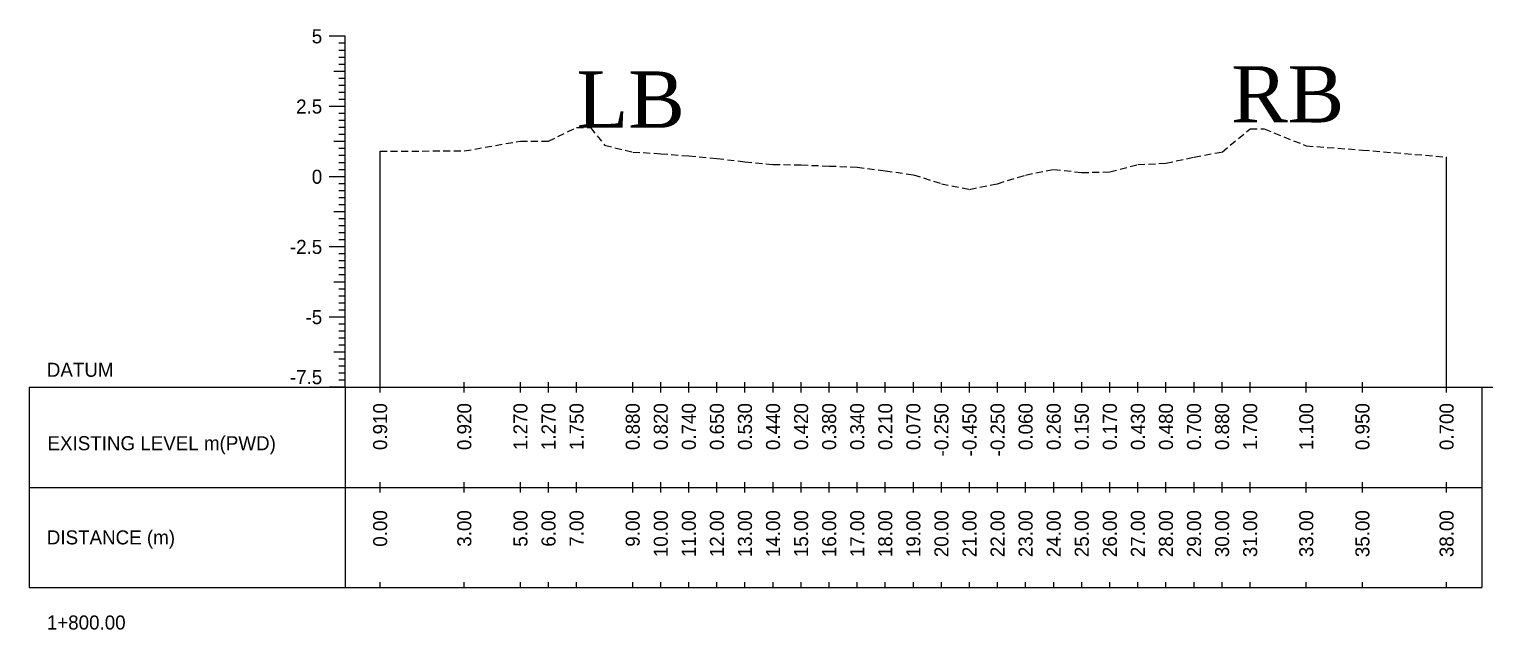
# Model space of a CAD drawing. Header units: inches. Extents: x 2552 to 3818, y -1499 to -1059.
# Drawn here: x 3511.4 to 3563.5, y -1489.3 to -1467.9 of the extents above; entities that cross this region are included whole.
import ezdxf
from ezdxf.enums import TextEntityAlignment as Align

# ---------------------------------------------------------------- set-up
doc = ezdxf.new("R2010")
doc.units = ezdxf.units.IN
doc.header["$MEASUREMENT"] = 0
doc.linetypes.add('HIDDEN', pattern=[0.375, 0.25, -0.125])
doc.layers.add('CS_Drawing', color=7, linetype='Continuous')
doc.layers.add('GL', color=3, linetype='HIDDEN')
doc.styles.add('romans', font='romans.shx')

msp = doc.modelspace()

# ---------------------------------------------------------------- linework, layer by layer
at = {"layer": 'CS_Drawing'}
for p, q in [((3522.626, -1468.175), (3522.063, -1468.175)), ((3522.626, -1468.175), (3522.232, -1468.175)), ((3522.626, -1468.175), (3522.401, -1468.175)), ((3522.626, -1480.675), (3522.626, -1468.175)), ((3522.626, -1468.425), (3522.401, -1468.425)), ((3522.626, -1468.675), (3522.401, -1468.675)), ((3522.626, -1468.925), (3522.401, -1468.925)), ((3522.626, -1469.175), (3522.401, -1469.175)), ((3522.626, -1469.425), (3522.232, -1469.425)), ((3522.626, -1469.425), (3522.401, -1469.425)), ((3522.626, -1469.675), (3522.401, -1469.675)), ((3522.626, -1469.925), (3522.401, -1469.925)), ((3522.626, -1470.175), (3522.401, -1470.175)), ((3522.626, -1470.425), (3522.401, -1470.425)), ((3522.626, -1470.675), (3522.063, -1470.675)), ((3522.626, -1470.675), (3522.232, -1470.675)), ((3522.626, -1470.675), (3522.401, -1470.675)), ((3522.626, -1470.925), (3522.401, -1470.925)), ((3522.626, -1471.175), (3522.401, -1471.175)), ((3522.626, -1471.425), (3522.401, -1471.425)), ((3522.626, -1471.925), (3522.232, -1471.925)), ((3522.626, -1471.675), (3522.401, -1471.675)), ((3522.626, -1471.925), (3522.401, -1471.925)), ((3522.626, -1472.175), (3522.401, -1472.175)), ((3522.626, -1472.425), (3522.401, -1472.425)), ((3523.876, -1480.675), (3523.876, -1472.265)), ((3561.876, -1480.675), (3561.876, -1472.475)), ((3522.626, -1472.675), (3522.401, -1472.675)), ((3522.626, -1472.925), (3522.401, -1472.925)), ((3522.626, -1473.175), (3522.063, -1473.175)), ((3522.626, -1473.175), (3522.232, -1473.175)), ((3522.626, -1473.175), (3522.401, -1473.175)), ((3522.626, -1473.425), (3522.401, -1473.425)), ((3522.626, -1473.675), (3522.401, -1473.675)), ((3522.626, -1473.925), (3522.401, -1473.925)), ((3522.626, -1474.425), (3522.232, -1474.425)), ((3522.626, -1474.175), (3522.401, -1474.175)), ((3522.626, -1474.425), (3522.401, -1474.425)), ((3522.626, -1474.675), (3522.401, -1474.675)), ((3522.626, -1474.925), (3522.401, -1474.925)), ((3522.626, -1475.175), (3522.401, -1475.175)), ((3522.626, -1475.425), (3522.401, -1475.425)), ((3522.626, -1475.675), (3522.063, -1475.675)), ((3522.626, -1475.675), (3522.232, -1475.675)), ((3522.626, -1475.675), (3522.401, -1475.675)), ((3522.626, -1475.925), (3522.401, -1475.925)), ((3522.626, -1476.175), (3522.401, -1476.175)), ((3522.626, -1476.425), (3522.401, -1476.425)), ((3522.626, -1476.675), (3522.401, -1476.675)), ((3522.626, -1476.925), (3522.232, -1476.925)), ((3522.626, -1476.925), (3522.401, -1476.925)), ((3522.626, -1477.175), (3522.401, -1477.175)), ((3522.626, -1477.425), (3522.401, -1477.425)), ((3522.626, -1477.675), (3522.401, -1477.675)), ((3522.626, -1478.175), (3522.063, -1478.175)), ((3522.626, -1478.175), (3522.232, -1478.175)), ((3522.626, -1477.925), (3522.401, -1477.925)), ((3522.626, -1478.175), (3522.401, -1478.175)), ((3522.626, -1478.425), (3522.401, -1478.425)), ((3522.626, -1478.675), (3522.401, -1478.675)), ((3522.626, -1478.925), (3522.401, -1478.925)), ((3522.626, -1479.175), (3522.401, -1479.175)), ((3522.626, -1479.425), (3522.232, -1479.425)), ((3522.626, -1479.425), (3522.401, -1479.425)), ((3522.626, -1479.675), (3522.401, -1479.675)), ((3522.626, -1479.925), (3522.401, -1479.925)), ((3522.626, -1480.175), (3522.401, -1480.175)), ((3511.376, -1480.675), (3522.626, -1480.675)), ((3511.376, -1480.675), (3511.376, -1487.8)), ((3522.626, -1480.675), (3522.063, -1480.675)), ((3522.626, -1480.675), (3522.232, -1480.675)), ((3522.626, -1480.425), (3522.401, -1480.425)), ((3522.626, -1480.675), (3522.401, -1480.675)), ((3522.626, -1480.675), (3563.126, -1480.675)), ((3522.626, -1480.675), (3522.626, -1487.8)), ((3523.876, -1480.862), (3523.876, -1480.487)), ((3526.876, -1480.862), (3526.876, -1480.487)), ((3528.876, -1480.862), (3528.876, -1480.487)), ((3529.876, -1480.862), (3529.876, -1480.487)), ((3530.876, -1480.862), (3530.876, -1480.487)), ((3532.876, -1480.862), (3532.876, -1480.487)), ((3533.876, -1480.862), (3533.876, -1480.487)), ((3534.876, -1480.862), (3534.876, -1480.487)), ((3535.876, -1480.862), (3535.876, -1480.487)), ((3536.876, -1480.862), (3536.876, -1480.487)), ((3537.876, -1480.862), (3537.876, -1480.487)), ((3538.876, -1480.862), (3538.876, -1480.487)), ((3539.876, -1480.862), (3539.876, -1480.487)), ((3540.876, -1480.862), (3540.876, -1480.487)), ((3541.876, -1480.862), (3541.876, -1480.487)), ((3542.876, -1480.862), (3542.876, -1480.487)), ((3543.876, -1480.862), (3543.876, -1480.487)), ((3544.876, -1480.862), (3544.876, -1480.487)), ((3545.876, -1480.862), (3545.876, -1480.487)), ((3546.876, -1480.862), (3546.876, -1480.487)), ((3547.876, -1480.862), (3547.876, -1480.487)), ((3548.876, -1480.862), (3548.876, -1480.487)), ((3549.876, -1480.862), (3549.876, -1480.487)), ((3550.876, -1480.862), (3550.876, -1480.487)), ((3551.876, -1480.862), (3551.876, -1480.487)), ((3552.876, -1480.862), (3552.876, -1480.487)), ((3553.876, -1480.862), (3553.876, -1480.487)), ((3554.876, -1480.862), (3554.876, -1480.487)), ((3556.876, -1480.862), (3556.876, -1480.487)), ((3558.876, -1480.862), (3558.876, -1480.487)), ((3561.876, -1480.862), (3561.876, -1480.487)), ((3563.126, -1480.675), (3563.519, -1480.675)), ((3563.126, -1480.675), (3563.351, -1480.675)), ((3563.126, -1480.675), (3563.126, -1487.8)), ((3511.376, -1484.237), (3522.626, -1484.237)), ((3522.626, -1484.237), (3563.126, -1484.237)), ((3522.626, -1484.237), (3563.126, -1484.237)), ((3523.876, -1484.425), (3523.876, -1484.05)), ((3526.876, -1484.425), (3526.876, -1484.05)), ((3528.876, -1484.425), (3528.876, -1484.05)), ((3529.876, -1484.425), (3529.876, -1484.05)), ((3530.876, -1484.425), (3530.876, -1484.05)), ((3532.876, -1484.425), (3532.876, -1484.05)), ((3533.876, -1484.425), (3533.876, -1484.05)), ((3534.876, -1484.425), (3534.876, -1484.05)), ((3535.876, -1484.425), (3535.876, -1484.05)), ((3536.876, -1484.425), (3536.876, -1484.05)), ((3537.876, -1484.425), (3537.876, -1484.05)), ((3538.876, -1484.425), (3538.876, -1484.05)), ((3539.876, -1484.425), (3539.876, -1484.05)), ((3540.876, -1484.425), (3540.876, -1484.05)), ((3541.876, -1484.425), (3541.876, -1484.05)), ((3542.876, -1484.425), (3542.876, -1484.05)), ((3543.876, -1484.425), (3543.876, -1484.05)), ((3544.876, -1484.425), (3544.876, -1484.05)), ((3545.876, -1484.425), (3545.876, -1484.05)), ((3546.876, -1484.425), (3546.876, -1484.05)), ((3547.876, -1484.425), (3547.876, -1484.05)), ((3548.876, -1484.425), (3548.876, -1484.05)), ((3549.876, -1484.425), (3549.876, -1484.05)), ((3550.876, -1484.425), (3550.876, -1484.05)), ((3551.876, -1484.425), (3551.876, -1484.05)), ((3552.876, -1484.425), (3552.876, -1484.05)), ((3553.876, -1484.425), (3553.876, -1484.05)), ((3554.876, -1484.425), (3554.876, -1484.05)), ((3556.876, -1484.425), (3556.876, -1484.05)), ((3558.876, -1484.425), (3558.876, -1484.05)), ((3561.876, -1484.425), (3561.876, -1484.05)), ((3523.876, -1487.8), (3523.876, -1487.612)), ((3526.876, -1487.8), (3526.876, -1487.612)), ((3528.876, -1487.8), (3528.876, -1487.612)), ((3529.876, -1487.8), (3529.876, -1487.612)), ((3530.876, -1487.8), (3530.876, -1487.612)), ((3532.876, -1487.8), (3532.876, -1487.612)), ((3533.876, -1487.8), (3533.876, -1487.612)), ((3534.876, -1487.8), (3534.876, -1487.612)), ((3535.876, -1487.8), (3535.876, -1487.612)), ((3536.876, -1487.8), (3536.876, -1487.612)), ((3537.876, -1487.8), (3537.876, -1487.612)), ((3538.876, -1487.8), (3538.876, -1487.612)), ((3539.876, -1487.8), (3539.876, -1487.612)), ((3540.876, -1487.8), (3540.876, -1487.612)), ((3541.876, -1487.8), (3541.876, -1487.612)), ((3542.876, -1487.8), (3542.876, -1487.612)), ((3543.876, -1487.8), (3543.876, -1487.612)), ((3544.876, -1487.8), (3544.876, -1487.612)), ((3545.876, -1487.8), (3545.876, -1487.612)), ((3546.876, -1487.8), (3546.876, -1487.612)), ((3547.876, -1487.8), (3547.876, -1487.612)), ((3548.876, -1487.8), (3548.876, -1487.612)), ((3549.876, -1487.8), (3549.876, -1487.612)), ((3550.876, -1487.8), (3550.876, -1487.612)), ((3551.876, -1487.8), (3551.876, -1487.612)), ((3552.876, -1487.8), (3552.876, -1487.612)), ((3553.876, -1487.8), (3553.876, -1487.612)), ((3554.876, -1487.8), (3554.876, -1487.612)), ((3556.876, -1487.8), (3556.876, -1487.612)), ((3558.876, -1487.8), (3558.876, -1487.612)), ((3561.876, -1487.8), (3561.876, -1487.612)), ((3511.376, -1487.8), (3522.626, -1487.8)), ((3522.626, -1487.8), (3563.126, -1487.8))]:
    msp.add_line(p, q, dxfattribs=at)
at = {"layer": 'GL'}
msp.add_lwpolyline([(3523.876, -1472.265), (3526.876, -1472.255), (3528.876, -1471.905), (3529.876, -1471.905), (3530.876, -1471.425), (3531.376, -1471.425), (3531.876, -1472.055), (3532.876, -1472.295), (3533.876, -1472.355), (3534.876, -1472.435), (3535.876, -1472.525), (3536.876, -1472.645), (3537.876, -1472.735), (3538.876, -1472.755), (3539.876, -1472.795), (3540.876, -1472.835), (3541.876, -1472.965), (3542.876, -1473.105), (3543.876, -1473.425), (3544.876, -1473.625), (3545.876, -1473.425), (3546.876, -1473.115), (3547.876, -1472.915), (3548.876, -1473.025), (3549.876, -1473.005), (3550.876, -1472.745), (3551.876, -1472.695), (3552.876, -1472.475), (3553.876, -1472.295), (3554.876, -1471.475), (3555.376, -1471.475), (3556.876, -1472.075), (3558.876, -1472.225), (3561.876, -1472.475)], dxfattribs=at)

# ---------------------------------------------------------------- texts
at = {"char_height": 2, "width": 204.37328, "attachment_point": 1, "style": 'romans'}
for s, insert in [('{\\fTimes New Roman|b0|i0|c0|p18;RB}', (3554.198, -1469.239)), ('{\\fTimes New Roman|b0|i0|c0|p18;LB}', (3530.876, -1469.425))]:
    msp.add_mtext(s, dxfattribs=dict(at, insert=insert))
at = {"layer": 'CS_Drawing'}
for s, p in [('5', (3521.813, -1468.175)), ('2.5', (3521.813, -1470.675)), ('0', (3521.813, -1473.175)), ('-2.5', (3521.813, -1475.675)), ('-5', (3521.813, -1478.175))]:
    msp.add_text(s, height=0.5, dxfattribs=at).set_placement(p, align=Align.MIDDLE_RIGHT)
for s, p in [('DATUM', (3512.001, -1480.05)), ('EXISTING LEVEL m(PWD)', (3512.025, -1482.666)), ('DISTANCE (m)', (3512.001, -1486.019)), ('1+800.00', (3512.001, -1489.05))]:
    msp.add_text(s, height=0.5, dxfattribs=at).set_placement(p, align=Align.MIDDLE_LEFT)
msp.add_text('-7.5', height=0.5, dxfattribs=at).set_placement((3521.813, -1480.562), align=Align.RIGHT)
for s, p in [('0.910', (3523.876, -1481.237)), ('0.920', (3526.876, -1481.237)), ('1.270', (3528.876, -1481.237)), ('1.270', (3529.876, -1481.237)), ('1.750', (3530.876, -1481.237)), ('0.880', (3532.876, -1481.237)), ('0.820', (3533.876, -1481.237)), ('0.740', (3534.876, -1481.237)), ('0.650', (3535.876, -1481.237)), ('0.530', (3536.876, -1481.237)), ('0.440', (3537.876, -1481.237)), ('0.420', (3538.876, -1481.237)), ('0.380', (3539.876, -1481.237)), ('0.340', (3540.876, -1481.237)), ('0.210', (3541.876, -1481.237)), ('0.070', (3542.876, -1481.237)), ('-0.250', (3543.876, -1481.237)), ('-0.450', (3544.876, -1481.237)), ('-0.250', (3545.876, -1481.237)), ('0.060', (3546.876, -1481.237)), ('0.260', (3547.876, -1481.237)), ('0.150', (3548.876, -1481.237)), ('0.170', (3549.876, -1481.237)), ('0.430', (3550.876, -1481.237)), ('0.480', (3551.876, -1481.237)), ('0.700', (3552.876, -1481.237)), ('0.880', (3553.876, -1481.237)), ('1.700', (3554.876, -1481.237)), ('1.100', (3556.876, -1481.237)), ('0.950', (3558.876, -1481.237)), ('0.700', (3561.876, -1481.237)), ('0.00', (3523.876, -1485.05)), ('3.00', (3526.876, -1485.05)), ('5.00', (3528.876, -1485.05)), ('6.00', (3529.876, -1485.05)), ('7.00', (3530.876, -1485.05)), ('9.00', (3532.876, -1485.05)), ('10.00', (3533.876, -1485.05)), ('11.00', (3534.876, -1485.05)), ('12.00', (3535.876, -1485.05)), ('13.00', (3536.876, -1485.05)), ('14.00', (3537.876, -1485.05)), ('15.00', (3538.876, -1485.05)), ('16.00', (3539.876, -1485.05)), ('17.00', (3540.876, -1485.05)), ('18.00', (3541.876, -1485.05)), ('19.00', (3542.876, -1485.05)), ('20.00', (3543.876, -1485.05)), ('21.00', (3544.876, -1485.05)), ('22.00', (3545.876, -1485.05)), ('23.00', (3546.876, -1485.05)), ('24.00', (3547.876, -1485.05)), ('25.00', (3548.876, -1485.05)), ('26.00', (3549.876, -1485.05)), ('27.00', (3550.876, -1485.05)), ('28.00', (3551.876, -1485.05)), ('29.00', (3552.876, -1485.05)), ('30.00', (3553.876, -1485.05)), ('31.00', (3554.876, -1485.05)), ('33.00', (3556.876, -1485.05)), ('35.00', (3558.876, -1485.05)), ('38.00', (3561.876, -1485.05))]:
    msp.add_text(s, height=0.5, rotation=90, dxfattribs=at).set_placement(p, align=Align.MIDDLE_RIGHT)

doc.saveas('drawing.dxf')
